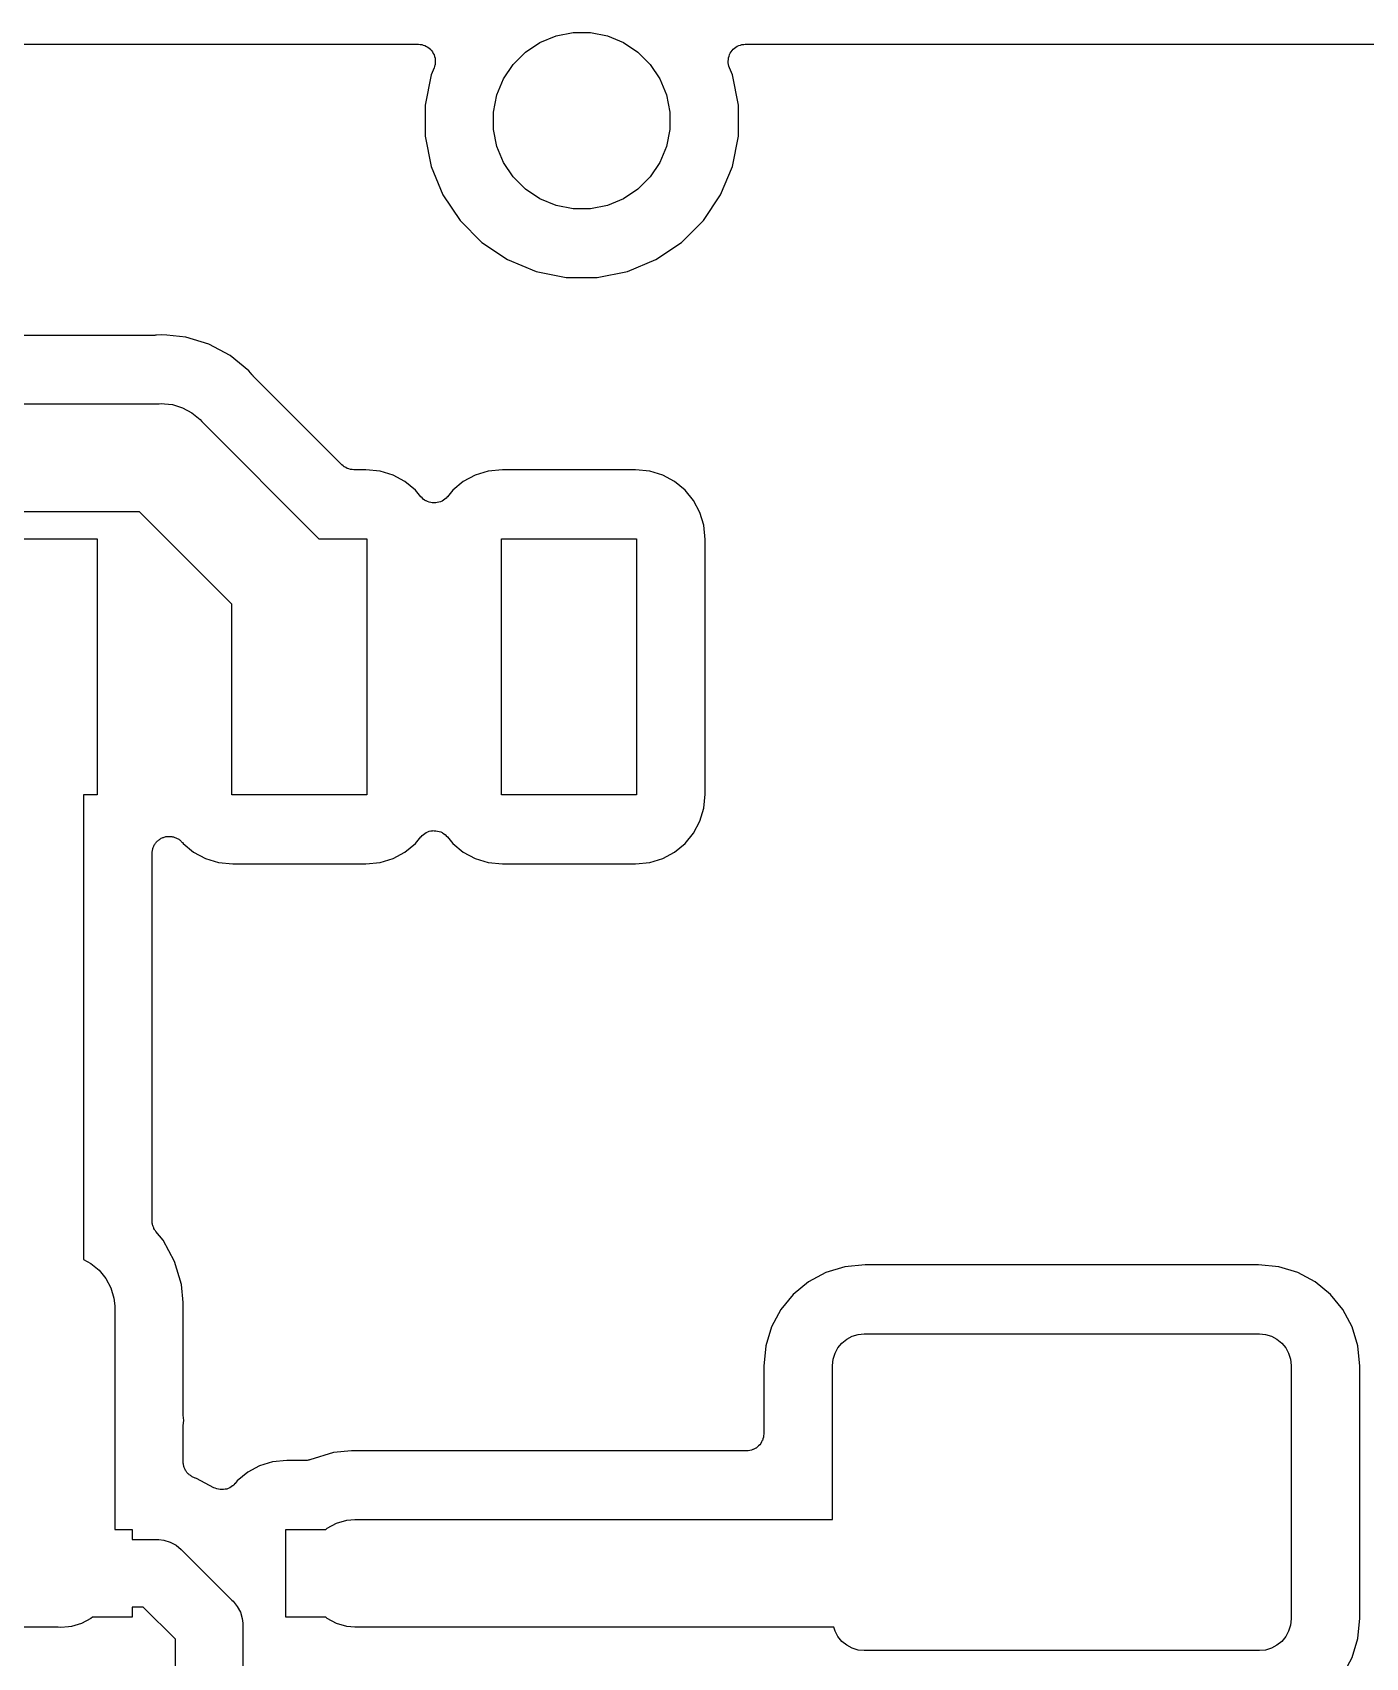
# Model space of a CAD drawing. Extents: x 83.1 to 154, y -94.5 to -68.3.
# Drawn here: x 93.05 to 102.94, y -80.5 to -68.45 of the extents above; entities that cross this region are included whole.
import ezdxf

# ---------------------------------------------------------------- set-up
doc = ezdxf.new("R2010")
doc.units = 0
doc.layers.add('BLACK', color=7, linetype='CONTINUOUS')

msp = doc.modelspace()

# ---------------------------------------------------------------- linework, layer by layer
at = {"layer": 'BLACK', "linetype": 'CONTINUOUS'}
for p, q in [((96.9342, -68.4711), (97.0606, -68.446)), ((97.0606, -68.446), (97.1894, -68.446)), ((97.1894, -68.446), (97.3158, -68.4711)), ((92.0879, -68.533), (95.912, -68.533)), ((95.912, -68.533), (95.9131, -68.533)), ((95.9131, -68.533), (95.9132, -68.533)), ((95.9132, -68.533), (95.9132, -68.533)), ((95.9132, -68.533), (95.9138, -68.533)), ((95.9138, -68.533), (95.9259, -68.5344)), ((95.9259, -68.5344), (95.9378, -68.5356)), ((95.9378, -68.5356), (95.9381, -68.5357)), ((95.9381, -68.5357), (95.9385, -68.5358)), ((95.9385, -68.5358), (95.95, -68.5395)), ((95.95, -68.5395), (95.9615, -68.543)), ((95.9615, -68.543), (95.9618, -68.5432)), ((95.9618, -68.5432), (95.9621, -68.5433)), ((95.9621, -68.5433), (95.9727, -68.5491)), ((95.9727, -68.5491), (95.9833, -68.5548)), ((95.9833, -68.5548), (95.9835, -68.555)), ((95.9835, -68.555), (95.9838, -68.5552)), ((95.9838, -68.5552), (95.993, -68.563)), ((95.993, -68.563), (96.0023, -68.5707)), ((96.7081, -68.592), (96.8152, -68.5204)), ((96.8152, -68.5204), (96.9342, -68.4711)), ((97.3158, -68.4711), (97.4348, -68.5204)), ((97.4348, -68.5204), (97.5419, -68.592)), ((98.2408, -68.5791), (98.2485, -68.5699)), ((98.2485, -68.5699), (98.2487, -68.5697)), ((98.2487, -68.5697), (98.2489, -68.5694)), ((98.2489, -68.5694), (98.2582, -68.5619)), ((98.2582, -68.5619), (98.2677, -68.5542)), ((98.2677, -68.5542), (98.268, -68.5541)), ((98.268, -68.5541), (98.2682, -68.5539)), ((98.2682, -68.5539), (98.2788, -68.5483)), ((98.2788, -68.5483), (98.2896, -68.5426)), ((98.2896, -68.5426), (98.2899, -68.5425)), ((98.2899, -68.5425), (98.2902, -68.5423)), ((98.2902, -68.5423), (98.3018, -68.5389)), ((98.3018, -68.5389), (98.3133, -68.5354)), ((98.3133, -68.5354), (98.3136, -68.5354)), ((98.3136, -68.5354), (98.3139, -68.5353)), ((98.3139, -68.5353), (98.326, -68.5342)), ((98.326, -68.5342), (98.3379, -68.533)), ((98.3379, -68.533), (121.09, -68.533)), ((96.0023, -68.5707), (96.0025, -68.5709)), ((96.0025, -68.5709), (96.0028, -68.5711)), ((96.0028, -68.5711), (96.0104, -68.5806)), ((96.0104, -68.5806), (96.018, -68.5899)), ((96.018, -68.5899), (96.0181, -68.5902)), ((96.0181, -68.5902), (96.0183, -68.5905)), ((96.0183, -68.5905), (96.0239, -68.6012)), ((96.0239, -68.6012), (96.0296, -68.6118)), ((96.0296, -68.6118), (96.0296, -68.6121)), ((96.0296, -68.6121), (96.0298, -68.6124)), ((96.0298, -68.6124), (96.0332, -68.624)), ((96.0365, -68.6855), (96.0329, -68.6971)), ((96.0332, -68.624), (96.0367, -68.6355)), ((96.0366, -68.6849), (96.0365, -68.6852)), ((96.0365, -68.6852), (96.0365, -68.6855)), ((96.0378, -68.673), (96.0366, -68.6849)), ((96.0367, -68.6355), (96.0367, -68.6359)), ((96.0367, -68.6359), (96.0368, -68.6362)), ((96.0368, -68.6362), (96.0379, -68.6483)), ((96.039, -68.6609), (96.0378, -68.673)), ((96.0379, -68.6483), (96.039, -68.6602)), ((96.039, -68.6602), (96.039, -68.6606)), ((96.039, -68.6606), (96.039, -68.6609)), ((96.5454, -68.7902), (96.617, -68.6831)), ((96.617, -68.6831), (96.7081, -68.592)), ((97.5419, -68.592), (97.633, -68.6831)), ((97.633, -68.6831), (97.7046, -68.7902)), ((98.211, -68.6584), (98.2123, -68.6466)), ((98.211, -68.6588), (98.211, -68.6584)), ((98.211, -68.6591), (98.211, -68.6588)), ((98.212, -68.6711), (98.211, -68.6591)), ((98.2131, -68.6831), (98.212, -68.6711)), ((98.2123, -68.6466), (98.2135, -68.6345)), ((98.2132, -68.6835), (98.2131, -68.6831)), ((98.2132, -68.6838), (98.2132, -68.6835)), ((98.2166, -68.6952), (98.2132, -68.6838)), ((98.2135, -68.6345), (98.2136, -68.6341)), ((98.2136, -68.6341), (98.2137, -68.6338)), ((98.2137, -68.6338), (98.2173, -68.6224)), ((98.2173, -68.6224), (98.2209, -68.6108)), ((98.2209, -68.6108), (98.221, -68.6105)), ((98.221, -68.6105), (98.2211, -68.6102)), ((98.2211, -68.6102), (98.2269, -68.5996)), ((98.2269, -68.5996), (98.2327, -68.589)), ((98.2327, -68.589), (98.2329, -68.5887)), ((98.2329, -68.5887), (98.233, -68.5884)), ((98.233, -68.5884), (98.2408, -68.5791)), ((96.0077, -68.7611), (95.963, -68.9856)), ((96.0294, -68.7086), (96.0077, -68.7611)), ((96.0329, -68.6971), (96.0294, -68.7086)), ((96.4961, -68.9092), (96.5454, -68.7902)), ((97.7046, -68.7902), (97.7539, -68.9092)), ((98.2199, -68.707), (98.2166, -68.6952)), ((98.2202, -68.7076), (98.2199, -68.707)), ((98.2206, -68.7086), (98.2202, -68.7076)), ((98.2202, -68.7076), (98.2202, -68.7076)), ((98.2202, -68.7076), (98.2202, -68.7076)), ((98.2423, -68.7611), (98.2206, -68.7086)), ((98.287, -68.9856), (98.2423, -68.7611)), ((96.471, -69.0356), (96.4961, -68.9092)), ((97.7539, -68.9092), (97.779, -69.0356)), ((95.963, -68.9856), (95.963, -69.2144)), ((96.471, -69.1644), (96.471, -69.0356)), ((97.779, -69.0356), (97.779, -69.1644)), ((98.287, -69.2144), (98.287, -68.9856)), ((96.4961, -69.2908), (96.471, -69.1644)), ((97.779, -69.1644), (97.7539, -69.2908)), ((95.963, -69.2144), (96.0077, -69.4389)), ((96.5454, -69.4098), (96.4961, -69.2908)), ((97.7539, -69.2908), (97.7046, -69.4098)), ((98.2423, -69.4389), (98.287, -69.2144)), ((96.617, -69.5169), (96.5454, -69.4098)), ((97.7046, -69.4098), (97.633, -69.5169)), ((96.0077, -69.4389), (96.0952, -69.6504)), ((96.7081, -69.608), (96.617, -69.5169)), ((97.633, -69.5169), (97.5419, -69.608)), ((98.1547, -69.6504), (98.2423, -69.4389)), ((96.0952, -69.6504), (96.2224, -69.8407)), ((96.8152, -69.6796), (96.7081, -69.608)), ((97.5419, -69.608), (97.4348, -69.6796)), ((98.0276, -69.8407), (98.1547, -69.6504)), ((96.9342, -69.7289), (96.8152, -69.6796)), ((97.0606, -69.754), (96.9342, -69.7289)), ((97.1894, -69.754), (97.0606, -69.754)), ((97.3158, -69.7289), (97.1894, -69.754)), ((97.4348, -69.6796), (97.3158, -69.7289)), ((96.2224, -69.8407), (96.3843, -70.0026)), ((97.8657, -70.0026), (98.0276, -69.8407)), ((96.3843, -70.0026), (96.5746, -70.1298)), ((97.6754, -70.1298), (97.8657, -70.0026)), ((96.5746, -70.1298), (96.7861, -70.2173)), ((97.4639, -70.2173), (97.6754, -70.1298)), ((96.7861, -70.2173), (97.0106, -70.262)), ((97.2394, -70.262), (97.4639, -70.2173)), ((97.0106, -70.262), (97.2394, -70.262)), ((93.9592, -70.692), (92.1008, -70.692)), ((93.9645, -70.6915), (93.9592, -70.692)), ((93.9699, -70.6915), (93.9645, -70.6915)), ((93.9716, -70.6914), (93.9699, -70.6915)), ((94.01, -70.6876), (93.9716, -70.6914)), ((94.0484, -70.6914), (94.01, -70.6876)), ((94.188, -70.7051), (94.0484, -70.6914)), ((94.0484, -70.6914), (94.0484, -70.6914)), ((94.3592, -70.7571), (94.188, -70.7051)), ((94.5169, -70.8414), (94.3592, -70.7571)), ((94.6552, -70.9548), (94.5169, -70.8414)), ((94.6796, -70.9847), (94.6552, -70.9548)), ((94.6834, -70.9884), (94.6796, -70.9847)), ((94.6868, -70.9926), (94.6834, -70.9884)), ((94.688, -70.9939), (94.6868, -70.9926)), ((95.3458, -71.6517), (94.688, -70.9939)), ((92.0696, -71.2), (93.9904, -71.2)), ((93.9904, -71.2), (94.01, -71.1981)), ((94.01, -71.1981), (94.0296, -71.2)), ((94.0296, -71.2), (94.0296, -71.2)), ((94.0296, -71.2), (94.0884, -71.2058)), ((94.0884, -71.2058), (94.1638, -71.2287)), ((94.1638, -71.2287), (94.2333, -71.2658)), ((94.2333, -71.2658), (94.2942, -71.3158)), ((94.2942, -71.3158), (94.3067, -71.3311)), ((94.3067, -71.3311), (95.1757, -72.2)), ((95.3549, -71.6592), (95.3458, -71.6517)), ((95.3639, -71.6667), (95.3549, -71.6592)), ((95.3645, -71.667), (95.3639, -71.6667)), ((95.365, -71.6675), (95.3645, -71.667)), ((95.3753, -71.673), (95.365, -71.6675)), ((95.3856, -71.6787), (95.3753, -71.673)), ((95.3862, -71.6789), (95.3856, -71.6787)), ((95.3868, -71.6792), (95.3862, -71.6789)), ((95.3981, -71.6826), (95.3868, -71.6792)), ((95.4092, -71.6862), (95.3981, -71.6826)), ((95.4099, -71.6862), (95.4092, -71.6862)), ((95.4105, -71.6864), (95.4099, -71.6862)), ((95.4222, -71.6876), (95.4105, -71.6864)), ((95.4339, -71.6889), (95.4222, -71.6876)), ((95.4352, -71.6889), (95.4339, -71.6889)), ((95.4356, -71.6889), (95.4352, -71.6889)), ((95.4352, -71.6889), (95.4352, -71.6889)), ((95.4352, -71.6889), (95.4352, -71.6889)), ((95.5238, -71.6889), (95.4356, -71.6889)), ((95.6296, -71.6993), (95.5238, -71.6889)), ((95.7253, -71.7284), (95.6296, -71.6993)), ((96.4304, -71.6994), (96.3347, -71.7284)), ((96.5362, -71.6889), (96.4304, -71.6994)), ((97.5238, -71.6889), (96.5362, -71.6889)), ((97.6296, -71.6993), (97.5238, -71.6889)), ((97.7253, -71.7284), (97.6296, -71.6993)), ((95.8136, -71.7756), (95.7253, -71.7284)), ((95.8909, -71.8391), (95.8136, -71.7756)), ((96.2464, -71.7756), (96.1691, -71.8391)), ((96.3347, -71.7284), (96.2464, -71.7756)), ((97.8136, -71.7756), (97.7253, -71.7284)), ((97.8909, -71.8391), (97.8136, -71.7756)), ((95.9318, -71.8889), (95.8909, -71.8391)), ((95.9403, -71.8973), (95.9318, -71.8889)), ((95.9487, -71.9059), (95.9403, -71.8973)), ((95.9491, -71.9061), (95.9487, -71.9059)), ((95.9493, -71.9064), (95.9491, -71.9061)), ((95.9593, -71.9131), (95.9493, -71.9064)), ((95.9693, -71.9198), (95.9593, -71.9131)), ((95.9696, -71.92), (95.9693, -71.9198)), ((95.9699, -71.9202), (95.9696, -71.92)), ((95.981, -71.9248), (95.9699, -71.9202)), ((95.9921, -71.9295), (95.981, -71.9248)), ((95.9925, -71.9296), (95.9921, -71.9295)), ((95.9928, -71.9297), (95.9925, -71.9296)), ((96.0046, -71.9321), (95.9928, -71.9297)), ((96.0163, -71.9346), (96.0046, -71.9321)), ((96.0167, -71.9346), (96.0163, -71.9346)), ((96.0171, -71.9346), (96.0167, -71.9346)), ((96.0291, -71.9347), (96.0171, -71.9346)), ((96.0411, -71.9348), (96.0291, -71.9347)), ((96.0415, -71.9347), (96.0411, -71.9348)), ((96.0419, -71.9347), (96.0415, -71.9347)), ((96.0536, -71.9325), (96.0419, -71.9347)), ((96.0655, -71.9302), (96.0536, -71.9325)), ((96.0658, -71.9301), (96.0655, -71.9302)), ((96.0662, -71.93), (96.0658, -71.9301)), ((96.0773, -71.9255), (96.0662, -71.93)), ((96.0885, -71.921), (96.0773, -71.9255)), ((96.0888, -71.9208), (96.0885, -71.921)), ((96.0892, -71.9207), (96.0888, -71.9208)), ((96.0992, -71.9141), (96.0892, -71.9207)), ((96.1093, -71.9075), (96.0992, -71.9141)), ((96.1096, -71.9072), (96.1093, -71.9075)), ((96.1099, -71.907), (96.1096, -71.9072)), ((96.1183, -71.8987), (96.1099, -71.907)), ((96.127, -71.8902), (96.1183, -71.8987)), ((96.1275, -71.8896), (96.127, -71.8902)), ((96.1282, -71.8889), (96.1275, -71.8896)), ((96.1275, -71.8896), (96.1275, -71.8896)), ((96.1275, -71.8896), (96.1275, -71.8896)), ((96.1691, -71.8391), (96.1282, -71.8889)), ((97.9544, -71.9164), (97.8909, -71.8391)), ((98.0016, -72.0047), (97.9544, -71.9164)), ((93.8443, -72), (92.2157, -72)), ((94.53, -72.6857), (93.8443, -72)), ((98.0306, -72.1004), (98.0016, -72.0047)), ((98.0411, -72.2062), (98.0306, -72.1004)), ((92.53, -72.2), (93.53, -72.2)), ((93.53, -72.2), (93.53, -74.1)), ((95.1757, -72.2), (95.53, -72.2)), ((95.53, -72.2), (95.53, -74.1)), ((96.53, -74.1), (96.53, -72.2)), ((96.53, -72.2), (97.53, -72.2)), ((97.53, -72.2), (97.53, -74.1)), ((98.0411, -74.0938), (98.0411, -72.2062)), ((94.53, -74.1), (94.53, -72.6857)), ((93.53, -74.1), (93.43, -74.1)), ((93.43, -74.1), (93.43, -77.5464)), ((95.53, -74.1), (94.53, -74.1)), ((97.53, -74.1), (96.53, -74.1)), ((98.0306, -74.1996), (98.0411, -74.0938)), ((98.0016, -74.2953), (98.0306, -74.1996)), ((97.9544, -74.3836), (98.0016, -74.2953)), ((93.9512, -74.479), (93.9535, -74.4735)), ((93.9535, -74.4735), (93.9571, -74.4682)), ((93.9571, -74.4682), (93.9602, -74.4626)), ((93.9602, -74.4626), (93.9641, -74.458)), ((93.9641, -74.458), (93.9675, -74.453)), ((93.9675, -74.453), (93.972, -74.4485)), ((93.972, -74.4485), (93.9761, -74.4436)), ((93.9761, -74.4436), (93.9808, -74.4398)), ((93.9808, -74.4398), (93.9851, -74.4356)), ((93.9851, -74.4356), (93.9905, -74.4321)), ((93.9905, -74.4321), (93.9955, -74.4281)), ((93.9955, -74.4281), (94.0008, -74.4253)), ((94.0008, -74.4253), (94.0058, -74.422)), ((94.0058, -74.422), (94.0118, -74.4196)), ((94.0118, -74.4196), (94.0174, -74.4166)), ((94.0174, -74.4166), (94.0232, -74.4149)), ((94.0232, -74.4149), (94.0288, -74.4126)), ((94.0288, -74.4126), (94.0351, -74.4114)), ((94.0351, -74.4114), (94.0412, -74.4096)), ((94.0412, -74.4096), (94.0472, -74.4091)), ((94.0472, -74.4091), (94.0531, -74.4079)), ((94.0531, -74.4079), (94.0595, -74.4079)), ((94.0595, -74.4079), (94.0659, -74.4074)), ((94.0659, -74.4074), (94.0719, -74.408)), ((94.0719, -74.408), (94.0779, -74.408)), ((94.0779, -74.408), (94.0842, -74.4093)), ((94.0842, -74.4093), (94.0905, -74.4099)), ((94.0905, -74.4099), (94.0963, -74.4117)), ((94.0963, -74.4117), (94.1022, -74.4129)), ((94.1022, -74.4129), (94.1081, -74.4154)), ((94.1081, -74.4154), (94.1142, -74.4173)), ((94.1142, -74.4173), (94.1195, -74.4201)), ((94.1195, -74.4201), (94.1251, -74.4225)), ((94.1251, -74.4225), (94.1304, -74.426)), ((94.1304, -74.426), (94.136, -74.4291)), ((94.136, -74.4291), (94.1407, -74.4329)), ((94.1407, -74.4329), (94.1457, -74.4363)), ((94.1457, -74.4363), (94.1502, -74.4408)), ((94.1502, -74.4408), (94.1551, -74.4449)), ((94.1551, -74.4449), (94.1589, -74.4495)), ((94.1589, -74.4495), (94.1632, -74.4538)), ((94.1632, -74.4538), (94.1691, -74.4609)), ((94.1691, -74.4609), (94.2464, -74.5244)), ((95.8136, -74.5244), (95.8909, -74.4609)), ((95.8909, -74.4609), (95.9318, -74.4111)), ((95.9318, -74.4111), (95.9325, -74.4104)), ((95.9325, -74.4104), (95.933, -74.4098)), ((95.9325, -74.4104), (95.9325, -74.4104)), ((95.9325, -74.4104), (95.9325, -74.4104)), ((95.933, -74.4098), (95.9416, -74.4014)), ((95.9416, -74.4014), (95.9501, -74.393)), ((95.9501, -74.393), (95.9504, -74.3928)), ((95.9504, -74.3928), (95.9507, -74.3925)), ((95.9507, -74.3925), (95.9607, -74.386)), ((95.9607, -74.386), (95.9708, -74.3793)), ((95.9708, -74.3793), (95.9712, -74.3792)), ((95.9712, -74.3792), (95.9715, -74.379)), ((95.9715, -74.379), (95.9826, -74.3745)), ((95.9826, -74.3745), (95.9938, -74.37)), ((95.9938, -74.37), (95.9942, -74.3699)), ((95.9942, -74.3699), (95.9945, -74.3698)), ((95.9945, -74.3698), (96.0063, -74.3676)), ((96.0063, -74.3676), (96.0181, -74.3653)), ((96.0181, -74.3653), (96.0185, -74.3653)), ((96.0185, -74.3653), (96.0189, -74.3652)), ((96.0189, -74.3652), (96.0309, -74.3653)), ((96.0309, -74.3653), (96.0429, -74.3654)), ((96.0429, -74.3654), (96.0433, -74.3654)), ((96.0433, -74.3654), (96.0437, -74.3654)), ((96.0437, -74.3654), (96.0553, -74.3679)), ((96.0553, -74.3679), (96.0672, -74.3703)), ((96.0672, -74.3703), (96.0676, -74.3704)), ((96.0676, -74.3704), (96.0679, -74.3705)), ((96.0679, -74.3705), (96.0788, -74.3751)), ((96.0788, -74.3751), (96.0901, -74.3798)), ((96.0901, -74.3798), (96.0904, -74.38)), ((96.0904, -74.38), (96.0907, -74.3802)), ((96.0907, -74.3802), (96.1007, -74.3869)), ((96.1007, -74.3869), (96.1107, -74.3936)), ((96.1107, -74.3936), (96.1109, -74.3939)), ((96.1109, -74.3939), (96.1113, -74.3941)), ((96.1113, -74.3941), (96.1197, -74.4027)), ((96.1197, -74.4027), (96.1282, -74.4111)), ((96.1282, -74.4111), (96.1691, -74.4609)), ((96.1691, -74.4609), (96.2464, -74.5244)), ((97.8136, -74.5244), (97.8909, -74.4609)), ((97.8909, -74.4609), (97.9544, -74.3836)), ((93.938, -74.5326), (93.9387, -74.5266)), ((93.938, -74.5344), (93.938, -74.5326)), ((93.938, -77.2578), (93.938, -74.5344)), ((93.9387, -74.5206), (93.9401, -74.5143)), ((93.9387, -74.5266), (93.9387, -74.5206)), ((93.9401, -74.5143), (93.9408, -74.5079)), ((93.9408, -74.5079), (93.9426, -74.5022)), ((93.9426, -74.5022), (93.9438, -74.4963)), ((93.9438, -74.4963), (93.9463, -74.4904)), ((93.9463, -74.4904), (93.9483, -74.4843)), ((93.9483, -74.4843), (93.9512, -74.479)), ((94.2464, -74.5244), (94.3347, -74.5716)), ((94.3347, -74.5716), (94.4304, -74.6006)), ((95.6296, -74.6007), (95.7253, -74.5716)), ((95.7253, -74.5716), (95.8136, -74.5244)), ((96.2464, -74.5244), (96.3347, -74.5716)), ((96.3347, -74.5716), (96.4304, -74.6006)), ((97.6296, -74.6007), (97.7253, -74.5716)), ((97.7253, -74.5716), (97.8136, -74.5244)), ((94.4304, -74.6006), (94.5362, -74.6111)), ((94.5362, -74.6111), (95.5238, -74.6111)), ((95.5238, -74.6111), (95.6296, -74.6007)), ((96.4304, -74.6006), (96.5362, -74.6111)), ((96.5362, -74.6111), (97.5238, -74.6111)), ((97.5238, -74.6111), (97.6296, -74.6007)), ((93.9385, -77.2633), (93.938, -77.2578)), ((93.9385, -77.2688), (93.9385, -77.2633)), ((93.9397, -77.2756), (93.9385, -77.2688)), ((93.9404, -77.2825), (93.9397, -77.2756)), ((93.942, -77.2877), (93.9404, -77.2825)), ((93.943, -77.2932), (93.942, -77.2877)), ((93.9456, -77.2996), (93.943, -77.2932)), ((93.9476, -77.3062), (93.9456, -77.2996)), ((93.9502, -77.3111), (93.9476, -77.3062)), ((93.9522, -77.3162), (93.9502, -77.3111)), ((93.956, -77.322), (93.9522, -77.3162)), ((93.9592, -77.3281), (93.956, -77.322)), ((93.9627, -77.3324), (93.9592, -77.3281)), ((93.9657, -77.337), (93.9627, -77.3324)), ((93.9668, -77.3384), (93.9657, -77.337)), ((94.0196, -77.4027), (93.9668, -77.3384)), ((94.1039, -77.5604), (94.0196, -77.4027)), ((93.43, -77.5464), (93.4843, -77.5754)), ((93.4843, -77.5754), (93.5452, -77.6254)), ((94.1559, -77.7316), (94.1039, -77.5604)), ((99.0752, -77.5999), (98.9353, -77.6423)), ((99.2268, -77.5849), (99.0752, -77.5999)), ((102.144, -77.5849), (99.2268, -77.5849)), ((102.296, -77.5999), (102.144, -77.5849)), ((102.436, -77.6423), (102.296, -77.5999)), ((93.5452, -77.6254), (93.5952, -77.6863)), ((93.5952, -77.6863), (93.6323, -77.7558)), ((98.8064, -77.7112), (98.6935, -77.8039)), ((98.9353, -77.6423), (98.8064, -77.7112)), ((102.565, -77.7112), (102.436, -77.6423)), ((102.678, -77.8039), (102.565, -77.7112)), ((93.6323, -77.7558), (93.6552, -77.8312)), ((93.6552, -77.8312), (93.661, -77.89)), ((94.169, -77.865), (94.1559, -77.7316)), ((98.6935, -77.8039), (98.6008, -77.9168)), ((102.77, -77.9168), (102.678, -77.8039)), ((93.661, -77.89), (93.661, -78.7194)), ((94.169, -78.6882), (94.169, -77.865)), ((98.6008, -77.9168), (98.5319, -78.0457)), ((102.839, -78.0457), (102.77, -77.9168)), ((98.5319, -78.0457), (98.4895, -78.1856)), ((102.882, -78.1856), (102.839, -78.0457)), ((98.4895, -78.1856), (98.4745, -78.3372)), ((99.0035, -78.2411), (99.0252, -78.2004)), ((99.0252, -78.2004), (99.0544, -78.1648)), ((99.0544, -78.1648), (99.09, -78.1356)), ((99.09, -78.1356), (99.1307, -78.1139)), ((99.1307, -78.1139), (99.1748, -78.1005)), ((99.1748, -78.1005), (99.2206, -78.096)), ((99.2206, -78.096), (102.151, -78.096)), ((102.151, -78.096), (102.196, -78.1005)), ((102.196, -78.1005), (102.241, -78.1139)), ((102.241, -78.1139), (102.281, -78.1356)), ((102.281, -78.1356), (102.317, -78.1648)), ((102.317, -78.1648), (102.346, -78.2004)), ((102.346, -78.2004), (102.368, -78.2411)), ((102.897, -78.3372), (102.882, -78.1856)), ((98.9856, -78.331), (98.9901, -78.2852)), ((98.9856, -79.4728), (98.9856, -78.331)), ((98.9901, -78.2852), (99.0035, -78.2411)), ((102.368, -78.2411), (102.381, -78.2852)), ((102.381, -78.2852), (102.386, -78.331)), ((102.386, -78.331), (102.386, -80.211)), ((98.4745, -78.3372), (98.4745, -78.8378)), ((102.897, -80.2048), (102.897, -78.3372)), ((94.1695, -78.6935), (94.169, -78.6882)), ((93.661, -78.7194), (93.6629, -78.739)), ((93.6629, -78.739), (93.661, -78.7586)), ((93.661, -78.7586), (93.661, -79.5478)), ((94.169, -78.7881), (94.1696, -78.7827)), ((94.169, -78.7898), (94.169, -78.7881)), ((94.169, -79.045), (94.169, -78.7898)), ((94.1694, -78.6989), (94.1695, -78.6935)), ((94.1696, -78.7006), (94.1694, -78.6989)), ((94.1734, -78.739), (94.1696, -78.7006)), ((94.1696, -78.7774), (94.1734, -78.739)), ((94.1696, -78.7827), (94.1696, -78.7774)), ((98.4364, -78.9285), (98.4271, -78.936)), ((98.4367, -78.9282), (98.4364, -78.9285)), ((98.437, -78.9279), (98.4367, -78.9282)), ((98.4447, -78.9187), (98.437, -78.9279)), ((98.4523, -78.9096), (98.4447, -78.9187)), ((98.4525, -78.9092), (98.4523, -78.9096)), ((98.4528, -78.9088), (98.4525, -78.9092)), ((98.4585, -78.8983), (98.4528, -78.9088)), ((98.4643, -78.8878), (98.4585, -78.8983)), ((98.4644, -78.8874), (98.4643, -78.8878)), ((98.4646, -78.887), (98.4644, -78.8874)), ((98.4681, -78.8756), (98.4646, -78.887)), ((98.4718, -78.8642), (98.4681, -78.8756)), ((98.4719, -78.8633), (98.4718, -78.8638)), ((98.4718, -78.8638), (98.4718, -78.8642)), ((98.4732, -78.8515), (98.4719, -78.8633)), ((98.4745, -78.8396), (98.4732, -78.8515)), ((98.4745, -78.8378), (98.4745, -78.8387)), ((98.4745, -78.8387), (98.4745, -78.8387)), ((98.4745, -78.8387), (98.4745, -78.8387)), ((98.4745, -78.8387), (98.4745, -78.8396)), ((94.1696, -79.0507), (94.169, -79.045)), ((94.1695, -79.0564), (94.1696, -79.0507)), ((94.8314, -79.0472), (94.7357, -79.0762)), ((94.9372, -79.0367), (94.8314, -79.0472)), ((95.0704, -79.0367), (94.9372, -79.0367)), ((95.0757, -79.0362), (95.0704, -79.0367)), ((95.0812, -79.0363), (95.0757, -79.0362)), ((95.0881, -79.035), (95.0812, -79.0363)), ((95.095, -79.0343), (95.0881, -79.035)), ((95.1002, -79.0327), (95.095, -79.0343)), ((95.1055, -79.0318), (95.1002, -79.0327)), ((95.1072, -79.0313), (95.1055, -79.0318)), ((95.283, -78.9779), (95.1072, -79.0313)), ((95.4164, -78.9648), (95.283, -78.9779)), ((98.3475, -78.9648), (95.4164, -78.9648)), ((98.3594, -78.9636), (98.3475, -78.9648)), ((98.3713, -78.9625), (98.3594, -78.9636)), ((98.3718, -78.9624), (98.3713, -78.9625)), ((98.3722, -78.9624), (98.3718, -78.9624)), ((98.3837, -78.9589), (98.3722, -78.9624)), ((98.3951, -78.9556), (98.3837, -78.9589)), ((98.3955, -78.9553), (98.3951, -78.9556)), ((98.3959, -78.9552), (98.3955, -78.9553)), ((98.4065, -78.9496), (98.3959, -78.9552)), ((98.4171, -78.9441), (98.4065, -78.9496)), ((98.4174, -78.9438), (98.4171, -78.9441)), ((98.4178, -78.9436), (98.4174, -78.9438)), ((98.4271, -78.936), (98.4178, -78.9436)), ((94.1708, -79.063), (94.1695, -79.0564)), ((94.1714, -79.0697), (94.1708, -79.063)), ((94.1731, -79.0752), (94.1714, -79.0697)), ((94.1741, -79.0807), (94.1731, -79.0752)), ((94.1766, -79.087), (94.1741, -79.0807)), ((94.1786, -79.0934), (94.1766, -79.087)), ((94.1813, -79.0985), (94.1786, -79.0934)), ((94.1834, -79.1037), (94.1813, -79.0985)), ((94.1871, -79.1094), (94.1834, -79.1037)), ((94.1902, -79.1153), (94.1871, -79.1094)), ((94.1938, -79.1197), (94.1902, -79.1153)), ((94.1969, -79.1245), (94.1938, -79.1197)), ((94.2016, -79.1293), (94.1969, -79.1245)), ((94.2059, -79.1345), (94.2016, -79.1293)), ((94.2103, -79.1382), (94.2059, -79.1345)), ((94.2142, -79.1422), (94.2103, -79.1382)), ((94.2198, -79.146), (94.2142, -79.1422)), ((94.225, -79.1503), (94.2198, -79.146)), ((94.23, -79.153), (94.225, -79.1503)), ((94.2347, -79.1563), (94.23, -79.153)), ((94.2409, -79.1589), (94.2347, -79.1563)), ((94.2468, -79.1621), (94.2409, -79.1589)), ((94.2522, -79.1638), (94.2468, -79.1621)), ((94.2574, -79.1661), (94.2522, -79.1638)), ((94.2591, -79.1666), (94.2574, -79.1661)), ((94.2675, -79.1691), (94.2591, -79.1666)), ((94.396, -79.2378), (94.2675, -79.1691)), ((94.6474, -79.1234), (94.5701, -79.1869)), ((94.7357, -79.0762), (94.6474, -79.1234)), ((94.4071, -79.2424), (94.396, -79.2378)), ((94.4179, -79.247), (94.4071, -79.2424)), ((94.4184, -79.2471), (94.4179, -79.247)), ((94.4189, -79.2473), (94.4184, -79.2471)), ((94.4305, -79.2496), (94.4189, -79.2473)), ((94.4422, -79.2521), (94.4305, -79.2496)), ((94.4427, -79.2521), (94.4422, -79.2521)), ((94.4432, -79.2522), (94.4427, -79.2521)), ((94.4551, -79.2522), (94.4432, -79.2522)), ((94.467, -79.2523), (94.4551, -79.2522)), ((94.4675, -79.2522), (94.467, -79.2523)), ((94.468, -79.2522), (94.4675, -79.2522)), ((94.4797, -79.2499), (94.468, -79.2522)), ((94.4913, -79.2477), (94.4797, -79.2499)), ((94.4918, -79.2476), (94.4913, -79.2477)), ((94.4923, -79.2475), (94.4918, -79.2476)), ((94.5033, -79.243), (94.4923, -79.2475)), ((94.5144, -79.2385), (94.5033, -79.243)), ((94.5148, -79.2383), (94.5144, -79.2385)), ((94.5152, -79.2381), (94.5148, -79.2383)), ((94.5251, -79.2315), (94.5152, -79.2381)), ((94.5351, -79.225), (94.5251, -79.2315)), ((94.5355, -79.2247), (94.5351, -79.225)), ((94.5359, -79.2244), (94.5355, -79.2247)), ((94.5443, -79.2161), (94.5359, -79.2244)), ((94.5529, -79.2077), (94.5443, -79.2161)), ((94.5535, -79.207), (94.5529, -79.2077)), ((94.5536, -79.2069), (94.5535, -79.207)), ((94.5535, -79.207), (94.5535, -79.207)), ((94.554, -79.2064), (94.5536, -79.2069)), ((94.5701, -79.1869), (94.554, -79.2064)), ((95.2377, -79.5386), (95.3072, -79.5015)), ((95.3072, -79.5015), (95.3826, -79.4786)), ((95.3826, -79.4786), (95.4414, -79.4728)), ((95.4414, -79.4728), (98.9856, -79.4728)), ((93.661, -79.5478), (93.791, -79.5478)), ((93.791, -79.5478), (93.791, -79.6228)), ((93.791, -79.6228), (93.9637, -79.6228)), ((93.9637, -79.6228), (93.976, -79.6216)), ((93.976, -79.6216), (93.9883, -79.6228)), ((93.9883, -79.6228), (94.025, -79.6264)), ((94.025, -79.6264), (94.0721, -79.6407)), ((94.0721, -79.6407), (94.1156, -79.6639)), ((94.931, -80.1978), (94.931, -79.5478)), ((94.931, -79.5478), (95.2265, -79.5478)), ((95.2265, -79.5478), (95.2377, -79.5386)), ((94.1156, -79.6639), (94.1536, -79.6952)), ((94.1536, -79.6952), (94.1615, -79.7047)), ((94.1615, -79.7047), (94.5291, -80.0723)), ((93.8725, -80.1228), (93.791, -80.1228)), ((93.791, -80.1228), (93.791, -80.1978)), ((94.111, -80.3614), (93.8725, -80.1228)), ((94.5291, -80.0723), (94.5386, -80.0802)), ((94.5386, -80.0802), (94.5699, -80.1182)), ((94.5699, -80.1182), (94.5931, -80.1617)), ((93.4148, -80.2441), (93.3394, -80.267)), ((93.4843, -80.207), (93.4148, -80.2441)), ((93.4955, -80.1978), (93.4843, -80.207)), ((93.791, -80.1978), (93.4955, -80.1978)), ((94.5931, -80.1617), (94.6074, -80.2088)), ((94.6074, -80.2088), (94.6106, -80.2413)), ((94.6106, -80.2413), (94.6122, -80.2578)), ((94.6122, -80.2578), (94.611, -80.2701)), ((95.2265, -80.1978), (94.931, -80.1978)), ((95.2377, -80.207), (95.2265, -80.1978)), ((95.3072, -80.2441), (95.2377, -80.207)), ((95.3826, -80.267), (95.3072, -80.2441)), ((102.381, -80.2568), (102.368, -80.3009)), ((102.386, -80.211), (102.381, -80.2568)), ((102.882, -80.3564), (102.897, -80.2048)), ((93.2414, -80.2728), (91.4116, -80.2728)), ((93.261, -80.2747), (93.2414, -80.2728)), ((93.3178, -80.2691), (93.261, -80.2747)), ((93.3394, -80.267), (93.3178, -80.2691)), ((94.111, -80.794), (94.111, -80.3614)), ((94.611, -80.2701), (94.611, -80.8853)), ((95.4414, -80.2728), (95.3826, -80.267)), ((98.995, -80.2728), (95.4414, -80.2728)), ((99.0035, -80.3009), (98.995, -80.2728)), ((99.0252, -80.3416), (99.0035, -80.3009)), ((99.0544, -80.3772), (99.0252, -80.3416)), ((99.09, -80.4064), (99.0544, -80.3772)), ((102.317, -80.3772), (102.281, -80.4064)), ((102.346, -80.3416), (102.317, -80.3772)), ((102.368, -80.3009), (102.346, -80.3416)), ((102.839, -80.4963), (102.882, -80.3564)), ((99.1307, -80.4281), (99.09, -80.4064)), ((99.1748, -80.4415), (99.1307, -80.4281)), ((99.2206, -80.446), (99.1748, -80.4415)), ((102.151, -80.446), (99.2206, -80.446)), ((102.196, -80.4415), (102.151, -80.446)), ((102.241, -80.4281), (102.196, -80.4415)), ((102.281, -80.4064), (102.241, -80.4281)), ((102.77, -80.6252), (102.839, -80.4963))]:
    msp.add_line(p, q, dxfattribs=at)

doc.saveas('drawing.dxf')
